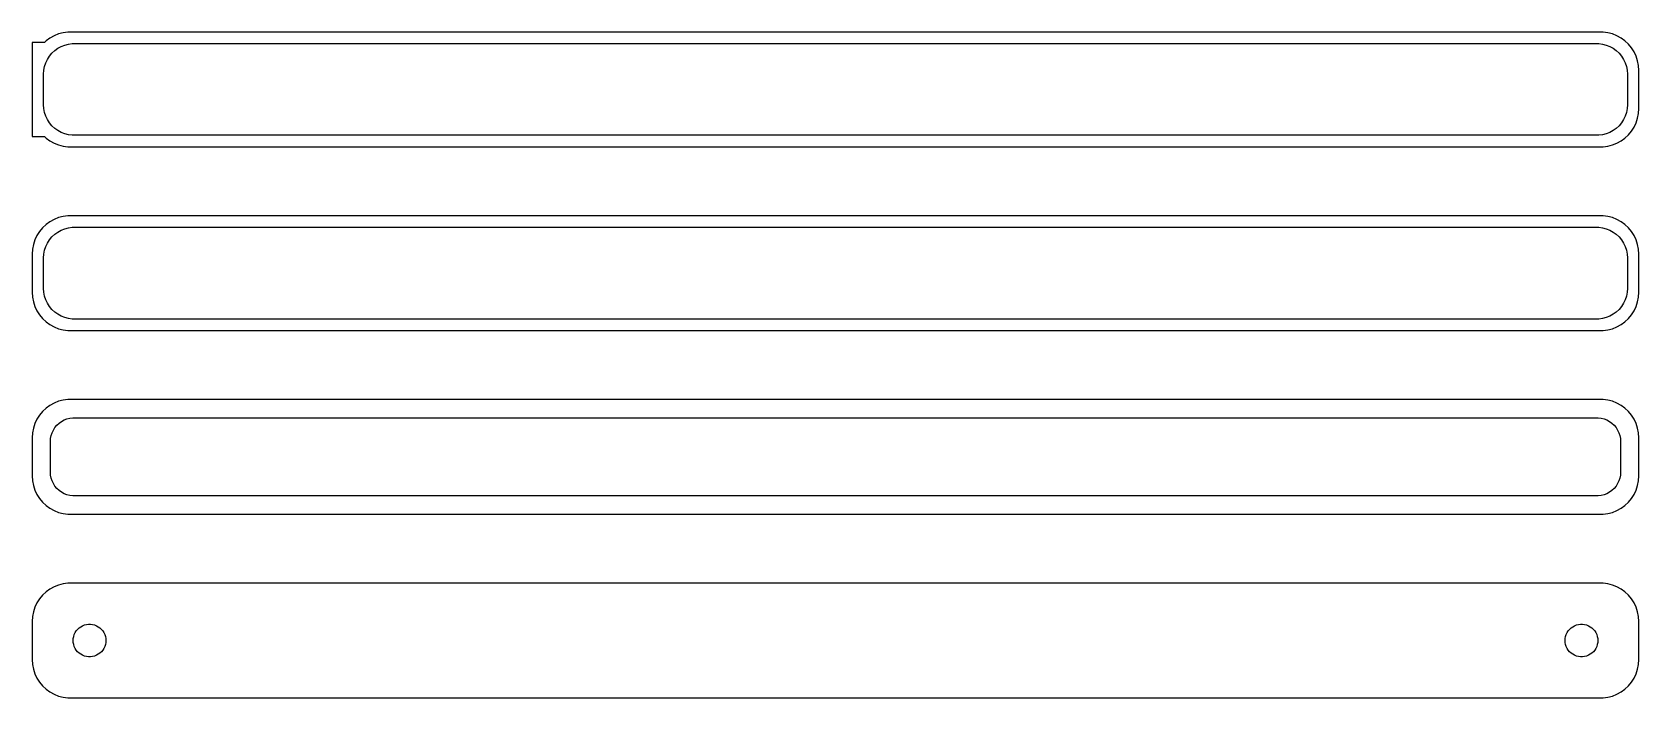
# Model space of a CAD drawing. Header units: metres. Extents: x -105 to 105, y 89 to 175.
import ezdxf

# ---------------------------------------------------------------- set-up
doc = ezdxf.new("R2010")
doc.units = ezdxf.units.M

msp = doc.modelspace()

# ---------------------------------------------------------------- linework, layer by layer
for p, q in [((-103.187, 174.353), (-103.4, 174.153)), ((-102.679, 174.722), (-103.187, 174.353)), ((-102.129, 175.024), (-102.679, 174.722)), ((-101.545, 175.255), (-102.129, 175.024)), ((-100.937, 175.411), (-101.545, 175.255)), ((-100.314, 175.49), (-100.937, 175.411)), ((100.314, 175.49), (-100.314, 175.49)), ((100.937, 175.411), (100.314, 175.49)), ((101.545, 175.255), (100.937, 175.411)), ((102.129, 175.024), (101.545, 175.255)), ((102.679, 174.722), (102.129, 175.024)), ((103.187, 174.353), (102.679, 174.722)), ((103.645, 173.923), (103.187, 174.353)), ((-103.4, 174.153), (-105, 174.153)), ((-105, 174.153), (-105, 161.847)), ((-103.005, 171.927), (-102.736, 172.351)), ((-102.736, 172.351), (-102.416, 172.738)), ((-102.416, 172.738), (-102.05, 173.082)), ((-102.05, 173.082), (-101.643, 173.377)), ((-101.643, 173.377), (-101.203, 173.619)), ((-101.203, 173.619), (-100.736, 173.804)), ((-100.736, 173.804), (-100.25, 173.929)), ((-100.25, 173.929), (-99.7512, 173.992)), ((-99.7512, 173.992), (99.7512, 173.992)), ((99.7512, 173.992), (100.25, 173.929)), ((100.25, 173.929), (100.736, 173.804)), ((100.736, 173.804), (101.203, 173.619)), ((101.203, 173.619), (101.643, 173.377)), ((101.643, 173.377), (102.05, 173.082)), ((102.05, 173.082), (102.416, 172.738)), ((102.416, 172.738), (102.736, 172.351)), ((102.736, 172.351), (103.005, 171.927)), ((104.045, 173.439), (103.645, 173.923)), ((104.382, 172.909), (104.045, 173.439)), ((104.649, 172.341), (104.382, 172.909)), ((104.843, 171.743), (104.649, 172.341)), ((-103.5, 170), (-103.468, 170.501)), ((-103.468, 170.501), (-103.374, 170.995)), ((-103.374, 170.995), (-103.219, 171.472)), ((-103.219, 171.472), (-103.005, 171.927)), ((103.005, 171.927), (103.219, 171.472)), ((103.219, 171.472), (103.374, 170.995)), ((103.374, 170.995), (103.468, 170.501)), ((103.468, 170.501), (103.5, 170)), ((104.961, 171.127), (104.843, 171.743)), ((105, 170.5), (104.961, 171.127)), ((105, 165.5), (105, 170.5)), ((-103.5, 166), (-103.5, 170)), ((103.5, 170), (103.5, 166)), ((-103.468, 165.499), (-103.5, 166)), ((103.5, 166), (103.468, 165.499)), ((-103.374, 165.005), (-103.468, 165.499)), ((-103.219, 164.528), (-103.374, 165.005)), ((-103.005, 164.073), (-103.219, 164.528)), ((-102.736, 163.649), (-103.005, 164.073)), ((103.005, 164.073), (102.736, 163.649)), ((103.219, 164.528), (103.005, 164.073)), ((103.374, 165.005), (103.219, 164.528)), ((103.468, 165.499), (103.374, 165.005)), ((104.649, 163.659), (104.843, 164.257)), ((104.843, 164.257), (104.961, 164.873)), ((104.961, 164.873), (105, 165.5)), ((-105, 161.847), (-103.4, 161.847)), ((-103.4, 161.847), (-103.187, 161.647)), ((-102.416, 163.262), (-102.736, 163.649)), ((-102.05, 162.918), (-102.416, 163.262)), ((-101.643, 162.623), (-102.05, 162.918)), ((-101.203, 162.381), (-101.643, 162.623)), ((-100.736, 162.196), (-101.203, 162.381)), ((-100.25, 162.071), (-100.736, 162.196)), ((-99.7512, 162.008), (-100.25, 162.071)), ((99.7512, 162.008), (-99.7512, 162.008)), ((100.25, 162.071), (99.7512, 162.008)), ((100.736, 162.196), (100.25, 162.071)), ((101.203, 162.381), (100.736, 162.196)), ((101.643, 162.623), (101.203, 162.381)), ((102.05, 162.918), (101.643, 162.623)), ((102.416, 163.262), (102.05, 162.918)), ((102.736, 163.649), (102.416, 163.262)), ((103.187, 161.647), (103.645, 162.077)), ((103.645, 162.077), (104.045, 162.561)), ((104.045, 162.561), (104.382, 163.091)), ((104.382, 163.091), (104.649, 163.659)), ((-103.187, 161.647), (-102.679, 161.278)), ((-102.679, 161.278), (-102.129, 160.976)), ((-102.129, 160.976), (-101.545, 160.745)), ((-101.545, 160.745), (-100.937, 160.589)), ((-100.937, 160.589), (-100.314, 160.51)), ((-100.314, 160.51), (100.314, 160.51)), ((100.314, 160.51), (100.937, 160.589)), ((100.937, 160.589), (101.545, 160.745)), ((101.545, 160.745), (102.129, 160.976)), ((102.129, 160.976), (102.679, 161.278)), ((102.679, 161.278), (103.187, 161.647)), ((-101.545, 151.255), (-102.129, 151.024)), ((-100.937, 151.411), (-101.545, 151.255)), ((-100.314, 151.49), (-100.937, 151.411)), ((100.314, 151.49), (-100.314, 151.49)), ((100.937, 151.411), (100.314, 151.49)), ((101.545, 151.255), (100.937, 151.411)), ((102.129, 151.024), (101.545, 151.255)), ((-104.045, 149.439), (-104.382, 148.909)), ((-103.645, 149.923), (-104.045, 149.439)), ((-103.187, 150.353), (-103.645, 149.923)), ((-102.679, 150.722), (-103.187, 150.353)), ((-102.129, 151.024), (-102.679, 150.722)), ((-102.05, 149.082), (-101.643, 149.377)), ((-101.643, 149.377), (-101.203, 149.619)), ((-101.203, 149.619), (-100.736, 149.804)), ((-100.736, 149.804), (-100.25, 149.929)), ((-100.25, 149.929), (-99.7512, 149.992)), ((-99.7512, 149.992), (99.7512, 149.992)), ((99.7512, 149.992), (100.25, 149.929)), ((100.25, 149.929), (100.736, 149.804)), ((100.736, 149.804), (101.203, 149.619)), ((101.203, 149.619), (101.643, 149.377)), ((101.643, 149.377), (102.05, 149.082)), ((102.679, 150.722), (102.129, 151.024)), ((103.187, 150.353), (102.679, 150.722)), ((103.645, 149.923), (103.187, 150.353)), ((104.045, 149.439), (103.645, 149.923)), ((104.382, 148.909), (104.045, 149.439)), ((-104.961, 147.127), (-105, 146.5)), ((-104.843, 147.743), (-104.961, 147.127)), ((-104.649, 148.341), (-104.843, 147.743)), ((-104.382, 148.909), (-104.649, 148.341)), ((-103.374, 146.995), (-103.219, 147.472)), ((-103.219, 147.472), (-103.005, 147.927)), ((-103.005, 147.927), (-102.736, 148.351)), ((-102.736, 148.351), (-102.416, 148.738)), ((-102.416, 148.738), (-102.05, 149.082)), ((102.05, 149.082), (102.416, 148.738)), ((102.416, 148.738), (102.736, 148.351)), ((102.736, 148.351), (103.005, 147.927)), ((103.005, 147.927), (103.219, 147.472)), ((103.219, 147.472), (103.374, 146.995)), ((104.649, 148.341), (104.382, 148.909)), ((104.843, 147.743), (104.649, 148.341)), ((104.961, 147.127), (104.843, 147.743)), ((105, 146.5), (104.961, 147.127)), ((-105, 146.5), (-105, 141.5)), ((-103.5, 146), (-103.468, 146.501)), ((-103.5, 142), (-103.5, 146)), ((-103.468, 146.501), (-103.374, 146.995)), ((103.374, 146.995), (103.468, 146.501)), ((103.468, 146.501), (103.5, 146)), ((103.5, 146), (103.5, 142)), ((105, 141.5), (105, 146.5)), ((-105, 141.5), (-104.961, 140.873)), ((-104.961, 140.873), (-104.843, 140.257)), ((-103.468, 141.499), (-103.5, 142)), ((-103.374, 141.005), (-103.468, 141.499)), ((-103.219, 140.528), (-103.374, 141.005)), ((103.374, 141.005), (103.219, 140.528)), ((103.468, 141.499), (103.374, 141.005)), ((103.5, 142), (103.468, 141.499)), ((104.843, 140.257), (104.961, 140.873)), ((104.961, 140.873), (105, 141.5)), ((-104.843, 140.257), (-104.649, 139.659)), ((-104.649, 139.659), (-104.382, 139.091)), ((-104.382, 139.091), (-104.045, 138.561)), ((-103.005, 140.073), (-103.219, 140.528)), ((-102.736, 139.649), (-103.005, 140.073)), ((-102.416, 139.262), (-102.736, 139.649)), ((-102.05, 138.918), (-102.416, 139.262)), ((-101.643, 138.623), (-102.05, 138.918)), ((-101.203, 138.381), (-101.643, 138.623)), ((101.643, 138.623), (101.203, 138.381)), ((102.05, 138.918), (101.643, 138.623)), ((102.416, 139.262), (102.05, 138.918)), ((102.736, 139.649), (102.416, 139.262)), ((103.005, 140.073), (102.736, 139.649)), ((103.219, 140.528), (103.005, 140.073)), ((104.045, 138.561), (104.382, 139.091)), ((104.382, 139.091), (104.649, 139.659)), ((104.649, 139.659), (104.843, 140.257)), ((-104.045, 138.561), (-103.645, 138.077)), ((-103.645, 138.077), (-103.187, 137.647)), ((-103.187, 137.647), (-102.679, 137.278)), ((-102.679, 137.278), (-102.129, 136.976)), ((-102.129, 136.976), (-101.545, 136.745)), ((-101.545, 136.745), (-100.937, 136.589)), ((-100.736, 138.196), (-101.203, 138.381)), ((-100.937, 136.589), (-100.314, 136.51)), ((-100.25, 138.071), (-100.736, 138.196)), ((-100.314, 136.51), (100.314, 136.51)), ((-99.7512, 138.008), (-100.25, 138.071)), ((99.7512, 138.008), (-99.7512, 138.008)), ((100.25, 138.071), (99.7512, 138.008)), ((100.736, 138.196), (100.25, 138.071)), ((100.314, 136.51), (100.937, 136.589)), ((101.203, 138.381), (100.736, 138.196)), ((100.937, 136.589), (101.545, 136.745)), ((101.545, 136.745), (102.129, 136.976)), ((102.129, 136.976), (102.679, 137.278)), ((102.679, 137.278), (103.187, 137.647)), ((103.187, 137.647), (103.645, 138.077)), ((103.645, 138.077), (104.045, 138.561)), ((-103.187, 126.353), (-103.645, 125.923)), ((-102.679, 126.722), (-103.187, 126.353)), ((-102.129, 127.024), (-102.679, 126.722)), ((-101.545, 127.255), (-102.129, 127.024)), ((-100.937, 127.411), (-101.545, 127.255)), ((-100.314, 127.49), (-100.937, 127.411)), ((100.314, 127.49), (-100.314, 127.49)), ((100.937, 127.411), (100.314, 127.49)), ((101.545, 127.255), (100.937, 127.411)), ((102.129, 127.024), (101.545, 127.255)), ((102.679, 126.722), (102.129, 127.024)), ((103.187, 126.353), (102.679, 126.722)), ((103.645, 125.923), (103.187, 126.353)), ((-104.649, 124.341), (-104.843, 123.743)), ((-104.382, 124.909), (-104.649, 124.341)), ((-104.045, 125.439), (-104.382, 124.909)), ((-103.645, 125.923), (-104.045, 125.439)), ((-102.018, 123.83), (-101.769, 124.131)), ((-101.769, 124.131), (-101.484, 124.399)), ((-101.484, 124.399), (-101.168, 124.628)), ((-101.168, 124.628), (-100.825, 124.817)), ((-100.825, 124.817), (-100.462, 124.961)), ((-100.462, 124.961), (-100.083, 125.058)), ((-100.083, 125.058), (-99.6955, 125.107)), ((-99.6955, 125.107), (99.6955, 125.107)), ((99.6955, 125.107), (100.083, 125.058)), ((100.083, 125.058), (100.462, 124.961)), ((100.462, 124.961), (100.825, 124.817)), ((100.825, 124.817), (101.168, 124.628)), ((101.168, 124.628), (101.484, 124.399)), ((101.484, 124.399), (101.769, 124.131)), ((101.769, 124.131), (102.018, 123.83)), ((104.045, 125.439), (103.645, 125.923)), ((104.382, 124.909), (104.045, 125.439)), ((104.649, 124.341), (104.382, 124.909)), ((104.843, 123.743), (104.649, 124.341)), ((-104.961, 123.127), (-105, 122.5)), ((-105, 122.5), (-105, 117.5)), ((-104.843, 123.743), (-104.961, 123.127)), ((-102.613, 122), (-102.588, 122.39)), ((-102.613, 118), (-102.613, 122)), ((-102.588, 122.39), (-102.515, 122.774)), ((-102.515, 122.774), (-102.394, 123.146)), ((-102.394, 123.146), (-102.228, 123.5)), ((-102.228, 123.5), (-102.018, 123.83)), ((102.018, 123.83), (102.228, 123.5)), ((102.228, 123.5), (102.394, 123.146)), ((102.394, 123.146), (102.515, 122.774)), ((102.515, 122.774), (102.588, 122.39)), ((102.588, 122.39), (102.613, 122)), ((102.613, 122), (102.613, 118)), ((104.961, 123.127), (104.843, 123.743)), ((105, 122.5), (104.961, 123.127)), ((105, 117.5), (105, 122.5)), ((-102.588, 117.61), (-102.613, 118)), ((-102.515, 117.226), (-102.588, 117.61)), ((102.588, 117.61), (102.515, 117.226)), ((102.613, 118), (102.588, 117.61)), ((-105, 117.5), (-104.961, 116.873)), ((-104.961, 116.873), (-104.843, 116.257)), ((-104.843, 116.257), (-104.649, 115.659)), ((-104.649, 115.659), (-104.382, 115.091)), ((-102.394, 116.854), (-102.515, 117.226)), ((-102.228, 116.5), (-102.394, 116.854)), ((-102.018, 116.17), (-102.228, 116.5)), ((-101.769, 115.869), (-102.018, 116.17)), ((-101.484, 115.601), (-101.769, 115.869)), ((-101.168, 115.372), (-101.484, 115.601)), ((101.484, 115.601), (101.168, 115.372)), ((101.769, 115.869), (101.484, 115.601)), ((102.018, 116.17), (101.769, 115.869)), ((102.228, 116.5), (102.018, 116.17)), ((102.394, 116.854), (102.228, 116.5)), ((102.515, 117.226), (102.394, 116.854)), ((104.382, 115.091), (104.649, 115.659)), ((104.649, 115.659), (104.843, 116.257)), ((104.843, 116.257), (104.961, 116.873)), ((104.961, 116.873), (105, 117.5)), ((-104.382, 115.091), (-104.045, 114.561)), ((-104.045, 114.561), (-103.645, 114.077)), ((-103.645, 114.077), (-103.187, 113.647)), ((-103.187, 113.647), (-102.679, 113.278)), ((-100.825, 115.183), (-101.168, 115.372)), ((-100.462, 115.039), (-100.825, 115.183)), ((-100.083, 114.942), (-100.462, 115.039)), ((-99.6955, 114.893), (-100.083, 114.942)), ((99.6955, 114.893), (-99.6955, 114.893)), ((100.083, 114.942), (99.6955, 114.893)), ((100.462, 115.039), (100.083, 114.942)), ((100.825, 115.183), (100.462, 115.039)), ((101.168, 115.372), (100.825, 115.183)), ((102.679, 113.278), (103.187, 113.647)), ((103.187, 113.647), (103.645, 114.077)), ((103.645, 114.077), (104.045, 114.561)), ((104.045, 114.561), (104.382, 115.091)), ((-102.679, 113.278), (-102.129, 112.976)), ((-102.129, 112.976), (-101.545, 112.745)), ((-101.545, 112.745), (-100.937, 112.589)), ((-100.937, 112.589), (-100.314, 112.51)), ((-100.314, 112.51), (100.314, 112.51)), ((100.314, 112.51), (100.937, 112.589)), ((100.937, 112.589), (101.545, 112.745)), ((101.545, 112.745), (102.129, 112.976)), ((102.129, 112.976), (102.679, 113.278)), ((-102.129, 103.024), (-102.679, 102.722)), ((-101.545, 103.255), (-102.129, 103.024)), ((-100.937, 103.411), (-101.545, 103.255)), ((-100.314, 103.49), (-100.937, 103.411)), ((100.314, 103.49), (-100.314, 103.49)), ((100.937, 103.411), (100.314, 103.49)), ((101.545, 103.255), (100.937, 103.411)), ((102.129, 103.024), (101.545, 103.255)), ((102.679, 102.722), (102.129, 103.024)), ((-104.382, 100.909), (-104.649, 100.341)), ((-104.045, 101.439), (-104.382, 100.909)), ((-103.645, 101.923), (-104.045, 101.439)), ((-103.187, 102.353), (-103.645, 101.923)), ((-102.679, 102.722), (-103.187, 102.353)), ((103.187, 102.353), (102.679, 102.722)), ((103.645, 101.923), (103.187, 102.353)), ((104.045, 101.439), (103.645, 101.923)), ((104.382, 100.909), (104.045, 101.439)), ((104.649, 100.341), (104.382, 100.909)), ((-104.961, 99.1267), (-105, 98.5)), ((-104.843, 99.7434), (-104.961, 99.1267)), ((-104.649, 100.341), (-104.843, 99.7434)), ((104.843, 99.7434), (104.649, 100.341)), ((104.961, 99.1267), (104.843, 99.7434)), ((105, 98.5), (104.961, 99.1267)), ((-105, 98.5), (-105, 93.5)), ((-99.5682, 96.531), (-99.4853, 96.786)), ((-99.4853, 96.786), (-99.3712, 97.0287)), ((-99.3712, 97.0287), (-99.2275, 97.2551)), ((-99.2275, 97.2551), (-99.0566, 97.4617)), ((-99.0566, 97.4617), (-98.8611, 97.6453)), ((-98.8611, 97.6453), (-98.6441, 97.8029)), ((-98.6441, 97.8029), (-98.4092, 97.9321)), ((-98.4092, 97.9321), (-98.1598, 98.0308)), ((-98.1598, 98.0308), (-97.9001, 98.0975)), ((-97.9001, 98.0975), (-97.6341, 98.1311)), ((-97.6341, 98.1311), (-97.3659, 98.1311)), ((-97.3659, 98.1311), (-97.0999, 98.0975)), ((-97.0999, 98.0975), (-96.8401, 98.0308)), ((-96.8401, 98.0308), (-96.5908, 97.9321)), ((-96.5908, 97.9321), (-96.3559, 97.8029)), ((-96.3559, 97.8029), (-96.1389, 97.6453)), ((-96.1389, 97.6453), (-95.9434, 97.4617)), ((-95.9434, 97.4617), (-95.7725, 97.2551)), ((-95.7725, 97.2551), (-95.6288, 97.0287)), ((-95.6288, 97.0287), (-95.5146, 96.786)), ((-95.5146, 96.786), (-95.4318, 96.531)), ((95.4318, 96.531), (95.5146, 96.786)), ((95.5146, 96.786), (95.6288, 97.0287)), ((95.6288, 97.0287), (95.7725, 97.2551)), ((95.7725, 97.2551), (95.9434, 97.4617)), ((95.9434, 97.4617), (96.1389, 97.6453)), ((96.1389, 97.6453), (96.3559, 97.8029)), ((96.3559, 97.8029), (96.5908, 97.9321)), ((96.5908, 97.9321), (96.8401, 98.0308)), ((96.8401, 98.0308), (97.0999, 98.0975)), ((97.0999, 98.0975), (97.3659, 98.1311)), ((97.3659, 98.1311), (97.6341, 98.1311)), ((97.6341, 98.1311), (97.9001, 98.0975)), ((97.9001, 98.0975), (98.1598, 98.0308)), ((98.1598, 98.0308), (98.4092, 97.9321)), ((98.4092, 97.9321), (98.6441, 97.8029)), ((98.6441, 97.8029), (98.8611, 97.6453)), ((98.8611, 97.6453), (99.0566, 97.4617)), ((99.0566, 97.4617), (99.2275, 97.2551)), ((99.2275, 97.2551), (99.3712, 97.0287)), ((99.3712, 97.0287), (99.4853, 96.786)), ((99.4853, 96.786), (99.5682, 96.531)), ((105, 93.5), (105, 98.5)), ((-99.6353, 96), (-99.6185, 96.2676)), ((-99.6185, 95.7324), (-99.6353, 96)), ((-99.6185, 96.2676), (-99.5682, 96.531)), ((-99.5682, 95.469), (-99.6185, 95.7324)), ((-99.4853, 95.214), (-99.5682, 95.469)), ((-99.3712, 94.9713), (-99.4853, 95.214)), ((-99.2275, 94.7449), (-99.3712, 94.9713)), ((-99.0566, 94.5383), (-99.2275, 94.7449)), ((-98.8611, 94.3547), (-99.0566, 94.5383)), ((-95.9434, 94.5383), (-96.1389, 94.3547)), ((-95.7725, 94.7449), (-95.9434, 94.5383)), ((-95.6288, 94.9713), (-95.7725, 94.7449)), ((-95.5146, 95.214), (-95.6288, 94.9713)), ((-95.4318, 95.469), (-95.5146, 95.214)), ((-95.4318, 96.531), (-95.3815, 96.2676)), ((-95.3815, 95.7324), (-95.4318, 95.469)), ((-95.3815, 96.2676), (-95.3647, 96)), ((-95.3647, 96), (-95.3815, 95.7324)), ((95.3647, 96), (95.3815, 96.2676)), ((95.3815, 95.7324), (95.3647, 96)), ((95.3815, 96.2676), (95.4318, 96.531)), ((95.4318, 95.469), (95.3815, 95.7324)), ((95.5146, 95.214), (95.4318, 95.469)), ((95.6288, 94.9713), (95.5146, 95.214)), ((95.7725, 94.7449), (95.6288, 94.9713)), ((95.9434, 94.5383), (95.7725, 94.7449)), ((96.1389, 94.3547), (95.9434, 94.5383)), ((99.0566, 94.5383), (98.8611, 94.3547)), ((99.2275, 94.7449), (99.0566, 94.5383)), ((99.3712, 94.9713), (99.2275, 94.7449)), ((99.4853, 95.214), (99.3712, 94.9713)), ((99.5682, 95.469), (99.4853, 95.214)), ((99.5682, 96.531), (99.6185, 96.2676)), ((99.6185, 95.7324), (99.5682, 95.469)), ((99.6185, 96.2676), (99.6353, 96)), ((99.6353, 96), (99.6185, 95.7324)), ((-105, 93.5), (-104.961, 92.8733)), ((-104.961, 92.8733), (-104.843, 92.2566)), ((-98.6441, 94.1971), (-98.8611, 94.3547)), ((-98.4092, 94.0679), (-98.6441, 94.1971)), ((-98.1598, 93.9692), (-98.4092, 94.0679)), ((-97.9001, 93.9025), (-98.1598, 93.9692)), ((-97.6341, 93.8689), (-97.9001, 93.9025)), ((-97.3659, 93.8689), (-97.6341, 93.8689)), ((-97.0999, 93.9025), (-97.3659, 93.8689)), ((-96.8401, 93.9692), (-97.0999, 93.9025)), ((-96.5908, 94.0679), (-96.8401, 93.9692)), ((-96.3559, 94.1971), (-96.5908, 94.0679)), ((-96.1389, 94.3547), (-96.3559, 94.1971)), ((96.3559, 94.1971), (96.1389, 94.3547)), ((96.5908, 94.0679), (96.3559, 94.1971)), ((96.8401, 93.9692), (96.5908, 94.0679)), ((97.0999, 93.9025), (96.8401, 93.9692)), ((97.3659, 93.8689), (97.0999, 93.9025)), ((97.6341, 93.8689), (97.3659, 93.8689)), ((97.9001, 93.9025), (97.6341, 93.8689)), ((98.1598, 93.9692), (97.9001, 93.9025)), ((98.4092, 94.0679), (98.1598, 93.9692)), ((98.6441, 94.1971), (98.4092, 94.0679)), ((98.8611, 94.3547), (98.6441, 94.1971)), ((104.843, 92.2566), (104.961, 92.8733)), ((104.961, 92.8733), (105, 93.5)), ((-104.843, 92.2566), (-104.649, 91.6594)), ((-104.649, 91.6594), (-104.382, 91.0912)), ((-104.382, 91.0912), (-104.045, 90.5611)), ((-104.045, 90.5611), (-103.645, 90.0773)), ((103.645, 90.0773), (104.045, 90.5611)), ((104.045, 90.5611), (104.382, 91.0912)), ((104.382, 91.0912), (104.649, 91.6594)), ((104.649, 91.6594), (104.843, 92.2566)), ((-103.645, 90.0773), (-103.187, 89.6474)), ((-103.187, 89.6474), (-102.679, 89.2784)), ((-102.679, 89.2784), (-102.129, 88.9759)), ((-102.129, 88.9759), (-101.545, 88.7447)), ((-101.545, 88.7447), (-100.937, 88.5886)), ((-100.937, 88.5886), (-100.314, 88.5099)), ((-100.314, 88.5099), (100.314, 88.5099)), ((100.314, 88.5099), (100.937, 88.5886)), ((100.937, 88.5886), (101.545, 88.7447)), ((101.545, 88.7447), (102.129, 88.9759)), ((102.129, 88.9759), (102.679, 89.2784)), ((102.679, 89.2784), (103.187, 89.6474)), ((103.187, 89.6474), (103.645, 90.0773))]:
    msp.add_line(p, q)

doc.saveas('drawing.dxf')
